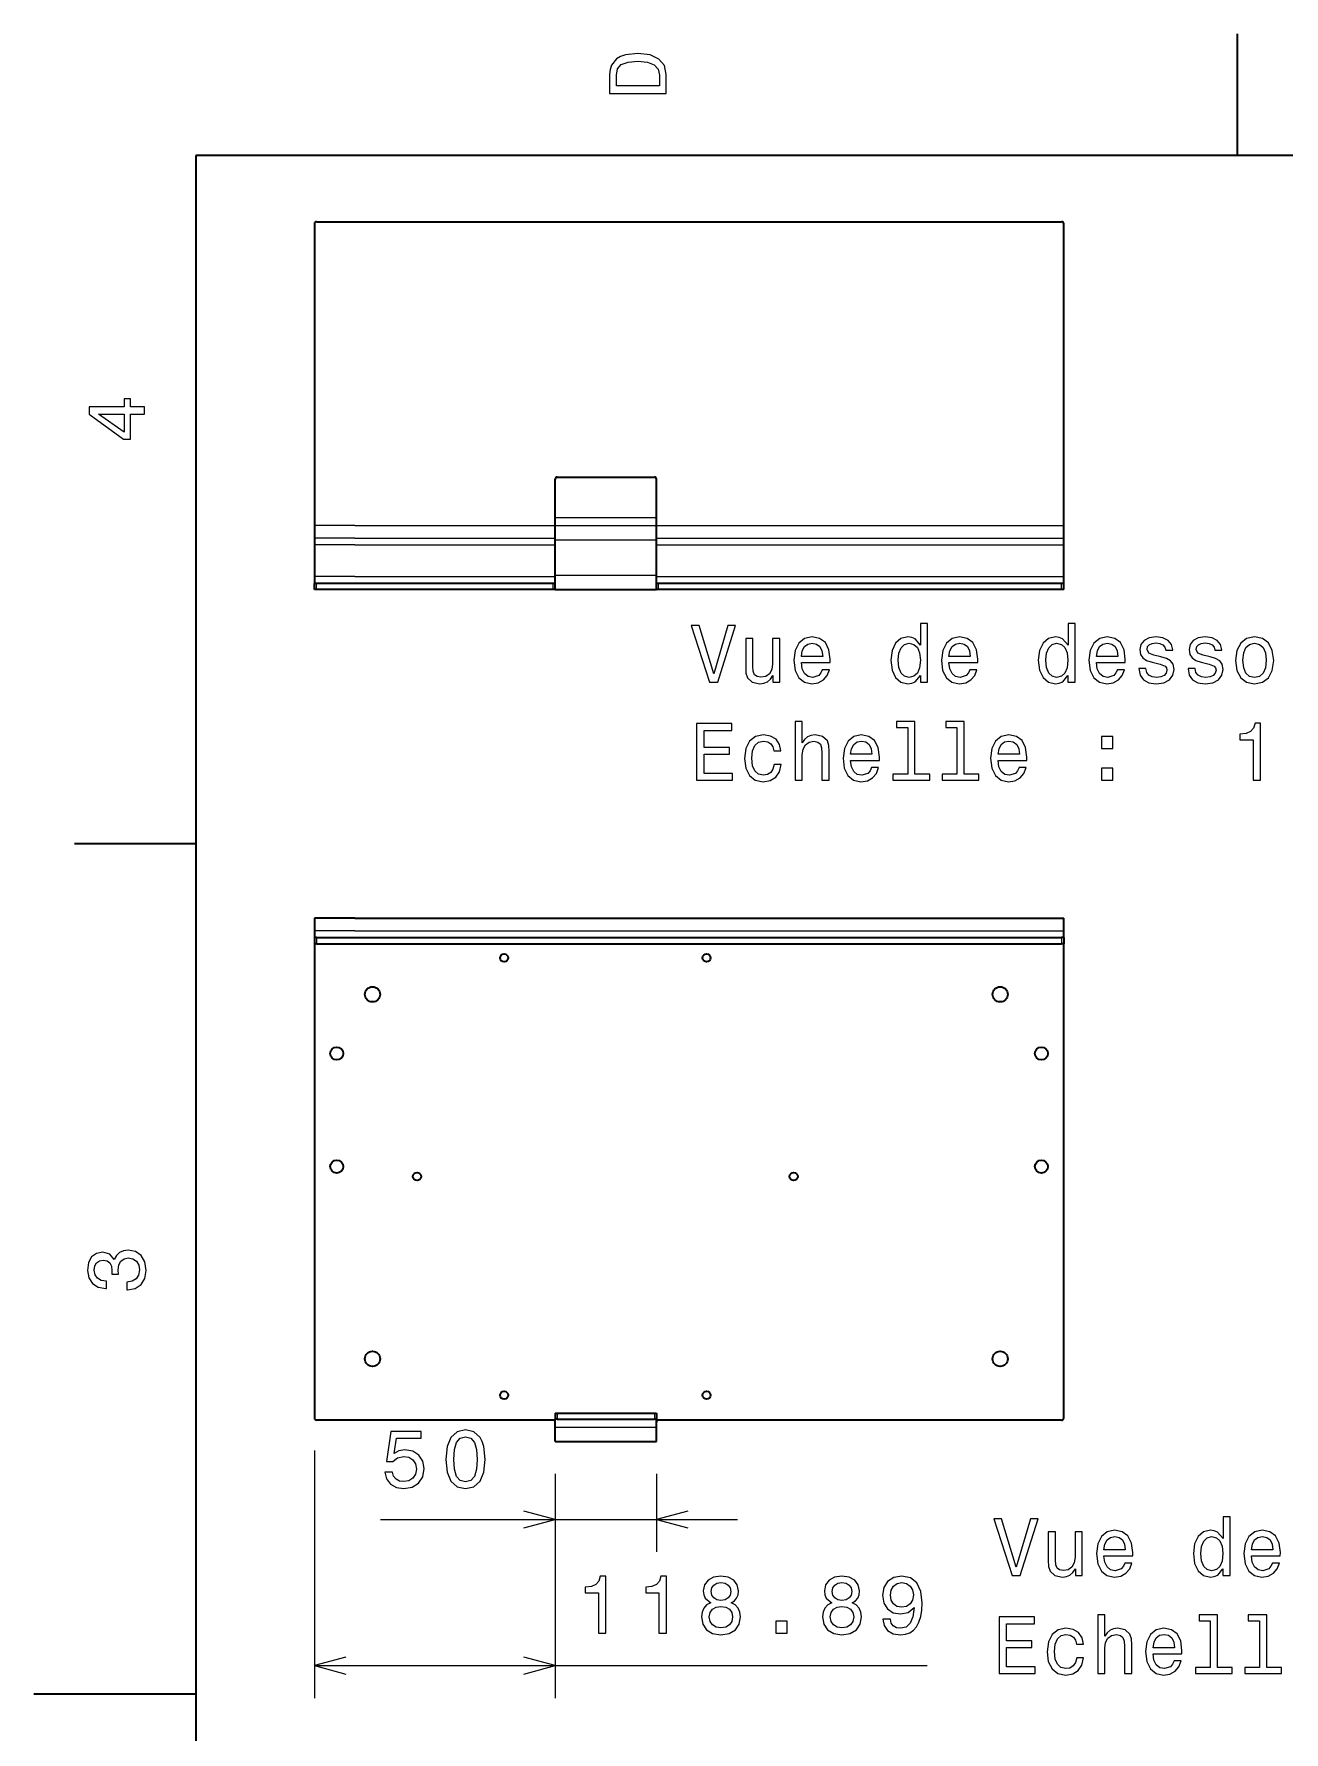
# Model space of a CAD drawing. Extents: x 0 to 297, y 0 to 210.
# Drawn here: x 0 to 77.2, y 102.7 to 207.5 of the extents above; entities that cross this region are included whole.
import ezdxf

# ---------------------------------------------------------------- set-up
doc = ezdxf.new("R2010")
doc.units = 0

msp = doc.modelspace()

# ---------------------------------------------------------------- linework, layer by layer
at = {"color": 7, "lineweight": 35, "ltscale": 0.1875}
for p, q in [((74.300003, 200), (74.300003, 207.5)), ((10, 157.5), (2.5, 157.5))]:
    msp.add_line(p, q, dxfattribs=at)
at = {"color": 7, "lineweight": 35}
for p, q in [((287, 200), (10, 200)), ((10, 200), (10, 10)), ((17.442295, 195.909088), (63.442295, 195.909088)), ((63.442295, 173.584091), (38.553917, 173.584091)), ((63.442295, 173.209091), (38.553917, 173.209091)), ((19.817295, 152.911636), (61.067295, 152.911636)), ((17.317295, 151.336639), (17.317295, 122.049133)), ((17.442295, 151.711624), (63.442295, 151.711624)), ((17.442295, 151.336624), (63.442295, 151.336624)), ((63.567295, 122.049133), (63.567295, 151.336639)), ((63.442295, 121.924133), (38.553917, 121.924133))]:
    msp.add_line(p, q, dxfattribs=at)
at = {"color": 7, "lineweight": 35, "ltscale": 0.465625}
for p, q in [((17.317295, 195.784088), (17.317295, 177.159088)), ((63.567295, 177.159088), (63.567295, 195.784088))]:
    msp.add_line(p, q, dxfattribs=at)
at = {"color": 7, "lineweight": 35, "ltscale": 0.059375}
for p, q in [((32.178921, 177.646591), (32.178921, 180.021591)), ((38.428917, 177.646591), (38.428917, 180.021591))]:
    msp.add_line(p, q, dxfattribs=at)
at = {"color": 7, "lineweight": 35, "ltscale": 0.15}
for p, q in [((32.303921, 180.146591), (38.303917, 180.146591)), ((32.303921, 122.361633), (38.303917, 122.361633)), ((32.303921, 121.986633), (38.303917, 121.986633))]:
    msp.add_line(p, q, dxfattribs=at)
at = {"color": 7, "lineweight": 13, "ltscale": 0.15625}
for p, q in [((32.178921, 177.646591), (38.428917, 177.646591)), ((32.178921, 177.146591), (38.428917, 177.146591)), ((32.178921, 176.271591), (38.428917, 176.271591)), ((32.178921, 174.084091), (38.428917, 174.084091)), ((32.178921, 121.486633), (38.428917, 121.486633))]:
    msp.add_line(p, q, dxfattribs=at)
at = {"color": 7, "lineweight": 35, "ltscale": 0.0125}
for p, q in [((32.178921, 177.146591), (32.178921, 177.646591)), ((38.428917, 177.146591), (38.428917, 177.646591)), ((32.178921, 121.486633), (32.178921, 121.986633)), ((38.428917, 121.486633), (38.428917, 121.986633))]:
    msp.add_line(p, q, dxfattribs=at)
at = {"color": 7, "lineweight": 13, "ltscale": 0.0625}
for p, q in [((19.817295, 177.159088), (17.317295, 177.159088)), ((19.817295, 176.371597), (17.317295, 176.371597)), ((61.067295, 177.159088), (63.567295, 177.159088)), ((61.067295, 176.371597), (63.567295, 176.371597)), ((19.817295, 175.959091), (17.317295, 175.959091)), ((61.067295, 175.959091), (63.567295, 175.959091)), ((19.817295, 173.996597), (17.317295, 173.996597)), ((61.067295, 173.996597), (63.567295, 173.996597)), ((19.817295, 152.12413), (17.317295, 152.12413)), ((61.067295, 152.12413), (63.567295, 152.12413))]:
    msp.add_line(p, q, dxfattribs=at)
at = {"color": 7, "lineweight": 35, "ltscale": 0.019687}
for p, q in [((17.317295, 177.159088), (17.317295, 176.371597)), ((63.567295, 176.371597), (63.567295, 177.159088))]:
    msp.add_line(p, q, dxfattribs=at)
at = {"color": 7, "lineweight": 35, "ltscale": 0.010313}
for p, q in [((17.317295, 176.371597), (17.317295, 175.959091)), ((63.567295, 175.959091), (63.567295, 176.371597)), ((17.317295, 173.996597), (17.317295, 173.584091)), ((63.567295, 173.584091), (63.567295, 173.996597)), ((17.317295, 152.12413), (17.317295, 151.711624)), ((63.567295, 151.711624), (63.567295, 152.12413))]:
    msp.add_line(p, q, dxfattribs=at)
at = {"color": 7, "lineweight": 13, "ltscale": 0.30904}
for p, q in [((19.817295, 177.159088), (32.178898, 177.159088)), ((19.817295, 176.371597), (32.178898, 176.371597)), ((19.817295, 175.959091), (32.178898, 175.959091)), ((19.817295, 173.996597), (32.178898, 173.996597))]:
    msp.add_line(p, q, dxfattribs=at)
at = {"color": 7, "lineweight": 35, "ltscale": 0.021875}
for p, q in [((32.178921, 176.271591), (32.178921, 177.146591)), ((38.428917, 176.271591), (38.428917, 177.146591)), ((32.178921, 173.209091), (32.178921, 174.084091)), ((38.428917, 173.209091), (38.428917, 174.084091)), ((32.178921, 120.611633), (32.178921, 121.486633)), ((38.428917, 120.611633), (38.428917, 121.486633))]:
    msp.add_line(p, q, dxfattribs=at)
at = {"color": 7, "lineweight": 35, "ltscale": 0.054688}
for p, q in [((32.178921, 174.084091), (32.178921, 176.271591)), ((38.428917, 174.084091), (38.428917, 176.271591))]:
    msp.add_line(p, q, dxfattribs=at)
at = {"color": 7, "lineweight": 13}
for p, q in [((38.428898, 176.371597), (61.067295, 176.371597)), ((38.428902, 177.159088), (61.067295, 177.159088)), ((38.428898, 175.959091), (61.067295, 175.959091)), ((38.428898, 173.996597), (61.067295, 173.996597)), ((19.817295, 152.12413), (61.067295, 152.12413)), ((21.387617, 115.795959), (43.428917, 115.795959)), ((17.317295, 106.770493), (55.136509, 106.770493))]:
    msp.add_line(p, q, dxfattribs=at)
at = {"color": 7, "lineweight": 35, "ltscale": 0.049062}
for p, q in [((17.317295, 175.959091), (17.317295, 173.996597)), ((63.567295, 173.996597), (63.567295, 175.959091))]:
    msp.add_line(p, q, dxfattribs=at)
at = {"color": 7, "lineweight": 35, "ltscale": 0.009375}
for p, q in [((17.317295, 173.209091), (17.317295, 173.584091)), ((63.567295, 173.209091), (63.567295, 173.584091)), ((17.317295, 151.711624), (17.317295, 151.336624)), ((63.567295, 151.711624), (63.567295, 151.336624)), ((32.178921, 122.361633), (32.178921, 121.986633)), ((38.428917, 122.361633), (38.428917, 121.986633))]:
    msp.add_line(p, q, dxfattribs=at)
at = {"color": 7, "lineweight": 35, "ltscale": 0.003125}
for p, q in [((17.442295, 173.584091), (17.317295, 173.584091)), ((17.442295, 173.209091), (17.317295, 173.209091)), ((32.178921, 173.584091), (32.053921, 173.584091)), ((32.178921, 173.209091), (32.053921, 173.209091)), ((38.553917, 173.584091), (38.428917, 173.584091)), ((38.553917, 173.209091), (38.428917, 173.209091)), ((63.567295, 173.584091), (63.442295, 173.584091)), ((63.567295, 173.209091), (63.442295, 173.209091)), ((17.442295, 151.711624), (17.317295, 151.711624)), ((17.442295, 151.336624), (17.317295, 151.336624)), ((63.567295, 151.711624), (63.442295, 151.711624)), ((63.567295, 151.336624), (63.442295, 151.336624)), ((32.178921, 122.361633), (32.303921, 122.361633)), ((32.303921, 121.986633), (32.178921, 121.986633)), ((38.303917, 122.361633), (38.428917, 122.361633)), ((38.428917, 121.986633), (38.303917, 121.986633))]:
    msp.add_line(p, q, dxfattribs=at)
at = {"color": 7, "lineweight": 13, "ltscale": 0.009375}
for p, q in [((17.442295, 173.209091), (17.442295, 173.584091)), ((32.053921, 173.209091), (32.053921, 173.584091)), ((38.553917, 173.209091), (38.553917, 173.584091)), ((63.442295, 173.209091), (63.442295, 173.584091)), ((17.442295, 151.711624), (17.442295, 151.336624)), ((63.442295, 151.711624), (63.442295, 151.336624)), ((32.303921, 122.361633), (32.303921, 121.986633)), ((38.303917, 122.361633), (38.303917, 121.986633))]:
    msp.add_line(p, q, dxfattribs=at)
at = {"color": 7, "lineweight": 35, "ltscale": 0.365291}
for p, q in [((32.053921, 173.584091), (17.442295, 173.584091)), ((32.053921, 173.209091), (17.442295, 173.209091)), ((32.053921, 121.924133), (17.442295, 121.924133))]:
    msp.add_line(p, q, dxfattribs=at)
at = {"color": 7, "lineweight": 35, "ltscale": 0.15625}
for p, q in [((32.178921, 173.209091), (38.428917, 173.209091)), ((32.178921, 120.611633), (38.428917, 120.611633))]:
    msp.add_line(p, q, dxfattribs=at)
at = {"color": 7, "lineweight": 35, "ltscale": 0.0625}
for p, q in [((19.817295, 152.911636), (17.317295, 152.911636)), ((61.067295, 152.911636), (63.567295, 152.911636))]:
    msp.add_line(p, q, dxfattribs=at)
at = {"color": 7, "lineweight": 35, "ltscale": 0.019688}
for p, q in [((17.317295, 152.911636), (17.317295, 152.12413)), ((63.567295, 152.12413), (63.567295, 152.911636))]:
    msp.add_line(p, q, dxfattribs=at)
at = {"color": 7, "lineweight": 13, "ltscale": 0.381966}
msp.add_line((17.317295, 120.049133), (17.317295, 104.770493), dxfattribs=at)
at = {"color": 7, "lineweight": 13, "ltscale": 0.120392}
for p, q in [((32.178921, 118.611633), (32.178921, 113.795959)), ((38.428917, 118.611633), (38.428917, 113.795959))]:
    msp.add_line(p, q, dxfattribs=at)
at = {"color": 7, "lineweight": 13, "ltscale": 0.346029}
msp.add_line((32.178921, 118.611633), (32.178921, 104.770493), dxfattribs=at)
at = {"color": 7, "lineweight": 35, "ltscale": 0.25}
msp.add_line((10, 105), (0, 105), dxfattribs=at)
at = {"color": 7, "lineweight": 13}
for points in [[(35.533215, 204.994965), (35.533215, 203.829971), (39.033215, 203.829971), (39.033215, 204.994965), (38.922264, 205.544678), (38.584366, 205.953171), (38.034657, 206.205338), (37.283215, 206.296112), (36.516644, 206.215424), (36.21405, 206.114563), (35.971977, 205.973343), (35.644165, 205.56485), (35.563473, 205.297562)], [(35.951801, 204.959656), (36.027451, 205.342941), (36.259438, 205.605194), (36.672985, 205.761536), (37.283215, 205.811966), (37.873272, 205.756485), (38.286816, 205.600143), (38.533936, 205.332855), (38.614628, 204.959656), (38.614628, 204.298996), (35.951801, 204.298996)], [(6.833213, 184.02739), (6.833213, 184.481277), (5.965778, 184.481277), (5.965778, 184.98056), (5.56232, 184.98056), (5.56232, 184.481277), (3.408862, 184.481277), (3.408862, 184.022339), (5.521974, 182.489197), (5.965778, 182.489197), (5.965778, 184.02739)], [(5.56232, 182.912827), (3.993876, 184.02739), (5.56232, 184.02739)], [(42.83783, 170.982513), (41.960308, 168.001953), (41.057568, 170.982513), (40.578461, 170.982513), (41.708145, 167.477463), (42.212467, 167.477463), (43.316936, 170.982513)], [(54.724716, 167.896057), (54.724716, 167.477463), (55.168518, 167.477463), (55.168518, 171.098495), (54.729759, 171.098495), (54.729759, 169.772125), (54.391861, 170.155411), (54.185089, 170.246201), (53.948059, 170.281494), (53.519386, 170.180634), (53.186531, 169.898209), (52.969673, 169.444321), (52.894024, 168.834091), (52.969673, 168.223862), (53.186531, 167.764923), (53.519386, 167.477463), (53.948059, 167.381638), (54.185089, 167.416946), (54.396904, 167.507721)], [(63.832787, 167.896057), (63.832787, 167.477463), (64.276588, 167.477463), (64.276588, 171.098495), (63.83783, 171.098495), (63.83783, 169.772125), (63.499931, 170.155411), (63.293159, 170.246201), (63.056129, 170.281494), (62.627457, 170.180634), (62.294601, 169.898209), (62.077744, 169.444321), (62.002094, 168.834091), (62.077744, 168.223862), (62.294601, 167.764923), (62.627457, 167.477463), (63.056129, 167.381638), (63.293159, 167.416946), (63.504974, 167.507721)], [(46.040279, 170.185669), (45.596474, 170.185669), (45.596474, 168.622269), (45.546043, 168.259171), (45.399788, 167.996918), (45.172844, 167.835526), (44.875294, 167.785095), (44.63826, 167.825439), (44.486965, 167.946487), (44.40123, 168.153259), (44.381058, 168.445755), (44.381058, 170.185669), (43.937252, 170.185669), (43.937252, 168.405411), (43.952381, 168.047348), (44.048203, 167.749802), (44.34071, 167.477463), (44.809731, 167.381638), (45.06189, 167.416946), (45.278751, 167.507721), (45.465351, 167.664063), (45.616646, 167.891006), (45.616646, 167.477463), (46.040279, 167.477463)], [(47.376732, 168.702972), (49.151951, 168.702972), (49.156994, 168.909744), (49.076302, 169.489716), (48.854401, 169.923431), (48.501373, 170.185669), (48.032352, 170.281494), (47.573418, 170.180634), (47.220394, 169.898209), (46.993446, 169.439285), (46.912758, 168.834091), (46.988403, 168.213776), (47.215351, 167.759888), (47.563332, 167.477463), (48.017223, 167.381638), (48.410595, 167.447205), (48.73336, 167.618668), (48.970394, 167.891006), (49.10656, 168.25412), (48.667801, 168.25412), (48.577023, 168.052383), (48.445896, 167.901093), (48.072701, 167.78006), (47.785236, 167.835526), (47.568375, 168.012039), (47.427166, 168.299515), (47.376732, 168.687836)], [(47.376732, 169.076172), (47.432209, 169.424149), (47.568375, 169.681351), (47.775146, 169.837692), (48.047482, 169.893173), (48.314774, 169.837692), (48.521545, 169.681351), (48.647629, 169.424149), (48.693016, 169.076172)], [(54.023708, 169.883087), (54.316216, 169.812469), (54.538116, 169.615784), (54.669243, 169.287979), (54.719673, 168.834091), (54.669243, 168.375153), (54.538116, 168.047348), (54.316216, 167.845612), (54.023708, 167.78006), (53.74633, 167.845612), (53.534515, 168.047348), (53.393303, 168.380203), (53.347916, 168.834091), (53.393303, 169.282944), (53.534515, 169.610748), (53.74633, 169.812469)], [(56.484802, 168.702972), (58.260017, 168.702972), (58.26506, 168.909744), (58.184372, 169.489716), (57.962471, 169.923431), (57.609444, 170.185669), (57.140423, 170.281494), (56.681488, 170.180634), (56.328461, 169.898209), (56.101517, 169.439285), (56.020824, 168.834091), (56.096474, 168.213776), (56.323418, 167.759888), (56.671402, 167.477463), (57.12529, 167.381638), (57.518665, 167.447205), (57.841431, 167.618668), (58.078461, 167.891006), (58.21463, 168.25412), (57.775871, 168.25412), (57.685089, 168.052383), (57.553967, 167.901093), (57.180771, 167.78006), (56.893303, 167.835526), (56.676445, 168.012039), (56.535233, 168.299515), (56.484802, 168.687836)], [(56.484802, 169.076172), (56.540276, 169.424149), (56.676445, 169.681351), (56.883217, 169.837692), (57.155552, 169.893173), (57.422844, 169.837692), (57.629616, 169.681351), (57.755695, 169.424149), (57.801086, 169.076172)], [(63.131779, 169.883087), (63.424286, 169.812469), (63.646187, 169.615784), (63.777313, 169.287979), (63.827744, 168.834091), (63.777313, 168.375153), (63.646187, 168.047348), (63.424286, 167.845612), (63.131779, 167.78006), (62.854401, 167.845612), (62.642586, 168.047348), (62.501373, 168.380203), (62.455986, 168.834091), (62.501373, 169.282944), (62.642586, 169.610748), (62.854401, 169.812469)], [(65.592873, 168.702972), (67.368088, 168.702972), (67.373131, 168.909744), (67.292442, 169.489716), (67.070541, 169.923431), (66.717514, 170.185669), (66.248489, 170.281494), (65.789558, 170.180634), (65.436531, 169.898209), (65.209587, 169.439285), (65.128891, 168.834091), (65.204544, 168.213776), (65.431488, 167.759888), (65.779472, 167.477463), (66.23336, 167.381638), (66.626732, 167.447205), (66.949501, 167.618668), (67.186531, 167.891006), (67.322701, 168.25412), (66.883942, 168.25412), (66.793159, 168.052383), (66.662033, 167.901093), (66.288834, 167.78006), (66.001373, 167.835526), (65.784515, 168.012039), (65.643303, 168.299515), (65.592873, 168.687836)], [(65.592873, 169.076172), (65.648346, 169.424149), (65.784515, 169.681351), (65.991287, 169.837692), (66.263626, 169.893173), (66.530914, 169.837692), (66.737686, 169.681351), (66.86377, 169.424149), (66.909157, 169.076172)], [(69.566933, 169.056), (69.13826, 169.15686), (68.820541, 169.272858), (68.71463, 169.509888), (68.744888, 169.676315), (68.8508, 169.797348), (69.022263, 169.873001), (69.269386, 169.903259), (69.506416, 169.873001), (69.693016, 169.782211), (69.814056, 169.646057), (69.864487, 169.464493), (70.298203, 169.464493), (70.298203, 169.474579), (70.222557, 169.802383), (70.015778, 170.059601), (69.693016, 170.220978), (69.269386, 170.281494), (68.840714, 170.220978), (68.52803, 170.05455), (68.331345, 169.807434), (68.270828, 169.494751), (68.316216, 169.192154), (68.457428, 168.980347), (68.689415, 168.829041), (69.027313, 168.723145), (69.521545, 168.602097), (69.824142, 168.476028), (69.904831, 168.375153), (69.935089, 168.223862), (69.889702, 168.037262), (69.768661, 167.896057), (69.571976, 167.805267), (69.309731, 167.775009), (69.032349, 167.805267), (68.830627, 167.911179), (68.694458, 168.082657), (68.638977, 168.319687), (68.210304, 168.319687), (68.280914, 167.916229), (68.487686, 167.623718), (68.815491, 167.447205), (69.269386, 167.381638), (69.743446, 167.447205), (70.091431, 167.623718), (70.303246, 167.906143), (70.378891, 168.274292), (70.323418, 168.59201), (70.167076, 168.808868), (69.909874, 168.950089)], [(72.602959, 169.056), (72.174286, 169.15686), (71.85656, 169.272858), (71.750656, 169.509888), (71.780914, 169.676315), (71.886818, 169.797348), (72.058289, 169.873001), (72.305405, 169.903259), (72.542435, 169.873001), (72.729034, 169.782211), (72.850075, 169.646057), (72.900513, 169.464493), (73.334229, 169.464493), (73.334229, 169.474579), (73.258575, 169.802383), (73.051804, 170.059601), (72.729034, 170.220978), (72.305405, 170.281494), (71.876732, 170.220978), (71.564056, 170.05455), (71.367371, 169.807434), (71.306847, 169.494751), (71.352234, 169.192154), (71.493446, 168.980347), (71.725433, 168.829041), (72.063332, 168.723145), (72.557571, 168.602097), (72.860161, 168.476028), (72.940857, 168.375153), (72.971115, 168.223862), (72.92572, 168.037262), (72.804688, 167.896057), (72.608002, 167.805267), (72.345749, 167.775009), (72.068375, 167.805267), (71.866646, 167.911179), (71.730476, 168.082657), (71.675003, 168.319687), (71.24633, 168.319687), (71.316933, 167.916229), (71.523705, 167.623718), (71.851517, 167.447205), (72.305405, 167.381638), (72.779465, 167.447205), (73.127457, 167.623718), (73.339264, 167.906143), (73.414917, 168.274292), (73.359436, 168.59201), (73.203102, 168.808868), (72.945892, 168.950089)], [(74.181488, 168.829041), (74.262177, 168.213776), (74.494171, 167.759888), (74.86232, 167.477463), (75.35656, 167.381638), (75.845749, 167.477463), (76.213905, 167.754837), (76.445892, 168.208725), (76.531631, 168.829041), (76.445892, 169.444321), (76.213905, 169.903259), (75.845749, 170.180634), (75.35656, 170.281494), (74.86232, 170.180634), (74.494171, 169.898209), (74.262177, 169.444321)], [(74.635376, 168.834091), (74.680771, 169.287979), (74.821976, 169.615784), (75.04892, 169.81752), (75.35656, 169.888123), (75.659149, 169.81752), (75.886093, 169.620834), (76.027313, 169.287979), (76.077744, 168.834091), (76.027313, 168.375153), (75.886093, 168.042297), (75.659149, 167.840576), (75.35656, 167.775009), (75.04892, 167.840576), (74.821976, 168.042297), (74.680771, 168.375153)], [(40.90123, 161.430634), (43.120251, 161.430634), (43.120251, 161.854263), (41.365204, 161.854263), (41.365204, 163.039429), (42.928608, 163.039429), (42.928608, 163.458008), (41.365204, 163.458008), (41.365204, 164.507004), (43.079903, 164.507004), (43.079903, 164.930634), (40.90123, 164.930634)], [(46.988403, 161.430634), (47.432209, 161.430634), (47.432209, 162.994034), (47.477596, 163.352097), (47.623852, 163.614349), (47.850796, 163.775742), (48.153389, 163.836258), (48.395466, 163.785828), (48.546761, 163.649658), (48.62241, 163.422714), (48.647629, 163.120117), (48.647629, 161.430634), (49.091431, 161.430634), (49.091431, 163.210892), (49.071259, 163.56897), (48.98048, 163.866516), (48.68293, 164.13884), (48.218952, 164.234665), (47.966789, 164.199371), (47.749931, 164.103546), (47.568375, 163.95224), (47.432209, 163.745468), (47.432209, 165.051666), (46.988403, 165.051666)], [(53.943016, 164.678467), (53.943016, 161.803833), (53.03019, 161.803833), (53.03019, 161.430634), (55.294601, 161.430634), (55.294601, 161.803833), (54.386818, 161.803833), (54.386818, 165.051666), (53.247051, 165.051666), (53.247051, 164.678467)], [(56.979038, 164.678467), (56.979038, 161.803833), (56.066216, 161.803833), (56.066216, 161.430634), (58.330624, 161.430634), (58.330624, 161.803833), (57.422844, 161.803833), (57.422844, 165.051666), (56.283073, 165.051666), (56.283073, 164.678467)], [(75.265778, 161.430634), (75.724716, 161.430634), (75.724716, 164.955856), (75.381775, 164.955856), (75.291, 164.648209), (75.109436, 164.441437), (74.832062, 164.320404), (74.448776, 164.28006), (74.448776, 163.921982), (75.265778, 163.921982)], [(45.677166, 163.24115), (46.115925, 163.24115), (46.025146, 163.644608), (45.808289, 163.962341), (45.470394, 164.159027), (45.031631, 164.234665), (44.547482, 164.133804), (44.179325, 163.851379), (43.947338, 163.392456), (43.866646, 162.777176), (43.942295, 162.166946), (44.169239, 161.713058), (44.527309, 161.430634), (45.016502, 161.334808), (45.450218, 161.410461), (45.788116, 161.622269), (46.020103, 161.955124), (46.120968, 162.398926), (45.697338, 162.398926), (45.621689, 162.116516), (45.48048, 161.904694), (45.278751, 161.773575), (45.031631, 161.733231), (44.723995, 161.798782), (44.502094, 162.000519), (44.365925, 162.328323), (44.320538, 162.792297), (44.365925, 163.246201), (44.507137, 163.574005), (44.734081, 163.775742), (45.031631, 163.846344), (45.29388, 163.800949), (45.490566, 163.684952), (45.621689, 163.493317)], [(50.412758, 162.656143), (52.187973, 162.656143), (52.193016, 162.862915), (52.112324, 163.442886), (51.890423, 163.876602), (51.537395, 164.13884), (51.068375, 164.234665), (50.609444, 164.133804), (50.256416, 163.851379), (50.029472, 163.392456), (49.94878, 162.787262), (50.024429, 162.166946), (50.251373, 161.713058), (50.599358, 161.430634), (51.053246, 161.334808), (51.446617, 161.400375), (51.769386, 161.571838), (52.006416, 161.844177), (52.142586, 162.207291), (51.703823, 162.207291), (51.613045, 162.005554), (51.481918, 161.854263), (51.108723, 161.733231), (50.821259, 161.788696), (50.604401, 161.96521), (50.463188, 162.252686), (50.412758, 162.641006)], [(50.412758, 163.029343), (50.468231, 163.377319), (50.604401, 163.634521), (50.811172, 163.790863), (51.083504, 163.846344), (51.350796, 163.790863), (51.557571, 163.634521), (51.683651, 163.377319), (51.729038, 163.029343)], [(59.520828, 162.656143), (61.296043, 162.656143), (61.301086, 162.862915), (61.220394, 163.442886), (60.998489, 163.876602), (60.645466, 164.13884), (60.176445, 164.234665), (59.717514, 164.133804), (59.364487, 163.851379), (59.137543, 163.392456), (59.056847, 162.787262), (59.1325, 162.166946), (59.359444, 161.713058), (59.707428, 161.430634), (60.161316, 161.334808), (60.554688, 161.400375), (60.877457, 161.571838), (61.114487, 161.844177), (61.250652, 162.207291), (60.81189, 162.207291), (60.721115, 162.005554), (60.589989, 161.854263), (60.216789, 161.733231), (59.929329, 161.788696), (59.712471, 161.96521), (59.571259, 162.252686), (59.520828, 162.641006)], [(59.520828, 163.029343), (59.576302, 163.377319), (59.712471, 163.634521), (59.919243, 163.790863), (60.191574, 163.846344), (60.458866, 163.790863), (60.665638, 163.634521), (60.791718, 163.377319), (60.837109, 163.029343)], [(65.900513, 163.387405), (66.596474, 163.387405), (66.596474, 164.13884), (65.900513, 164.13884)], [(65.900513, 161.430634), (66.596474, 161.430634), (66.596474, 162.182068), (65.900513, 162.182068)], [(5.73379, 129.979111), (5.769093, 129.979111), (6.253242, 130.059799), (6.616354, 130.296829), (6.848343, 130.670029), (6.934078, 131.164276), (6.848343, 131.688766), (6.626441, 132.082138), (6.273415, 132.334305), (5.819525, 132.425079), (5.521974, 132.384735), (5.279899, 132.273788), (5.0933, 132.092224), (4.957133, 131.850143), (4.684798, 132.177963), (4.251081, 132.293961), (3.857709, 132.218307), (3.560158, 132.00145), (3.373559, 131.648422), (3.307997, 131.164276), (3.388689, 130.710388), (3.610591, 130.362396), (3.963617, 130.135452), (4.432637, 130.059799), (4.46794, 130.059799), (4.46794, 130.508652), (4.145173, 130.548996), (3.913184, 130.680115), (3.771974, 130.891937), (3.721542, 131.189484), (3.761888, 131.451736), (3.867795, 131.643372), (4.039265, 131.759369), (4.271254, 131.804764), (4.518372, 131.759369), (4.684798, 131.638336), (4.785663, 131.426514), (4.815922, 131.139053), (4.810879, 130.942368), (5.209294, 130.942368), (5.199208, 131.189484), (5.244596, 131.507217), (5.365634, 131.744247), (5.56232, 131.885452), (5.819525, 131.935883), (6.112032, 131.880417), (6.328891, 131.734161), (6.465058, 131.502167), (6.510447, 131.194534), (6.460014, 130.876801), (6.308718, 130.644821), (6.066643, 130.498566), (5.73379, 130.443085)], [(21.654907, 118.708786), (21.76586, 118.295242), (22.012978, 117.972481), (22.376089, 117.770752), (22.840067, 117.695099), (23.349432, 117.785881), (23.747849, 118.032997), (24.00001, 118.426369), (24.095831, 118.930695), (24.010096, 119.399712), (23.768021, 119.767868), (23.389778, 120.004898), (22.900585, 120.090637), (22.522343, 120.030121), (22.229836, 119.863693), (22.371046, 120.806778), (23.904188, 120.806778), (23.904188, 121.220322), (22.03315, 121.220322), (21.755774, 119.36441), (22.159231, 119.36441), (22.451738, 119.60144), (22.824938, 119.68718), (23.147703, 119.631699), (23.394821, 119.470322), (23.551163, 119.223198), (23.606638, 118.905472), (23.551163, 118.587753), (23.389778, 118.340637), (23.14266, 118.184296), (22.824938, 118.128815), (22.557646, 118.164124), (22.350874, 118.280121), (22.199577, 118.46167), (22.123928, 118.708786)], [(25.426233, 119.505623), (25.501883, 118.713837), (25.738914, 118.148994), (26.117157, 117.806053), (26.641651, 117.695099), (27.161104, 117.806053), (27.539347, 118.148994), (27.771336, 118.713837), (27.852026, 119.505623), (27.771336, 120.292366), (27.675514, 120.605042), (27.539347, 120.862251), (27.161104, 121.205185), (26.641651, 121.321182), (26.117157, 121.205185), (25.738914, 120.857208), (25.501883, 120.292366)], [(25.910383, 119.505623), (25.950729, 120.115852), (26.076809, 120.554611), (26.303755, 120.811813), (26.641651, 120.902596), (26.974504, 120.811813), (27.20145, 120.554611), (27.32753, 120.115852), (27.367876, 119.505623), (27.32753, 118.89035), (27.20145, 118.451584), (26.974504, 118.194382), (26.641651, 118.108643), (26.303755, 118.194382), (26.076809, 118.451584), (25.950729, 118.89035)], [(61.515236, 115.832222), (60.637714, 112.851677), (59.734974, 115.832222), (59.255867, 115.832222), (60.385551, 112.327179), (60.889874, 112.327179), (61.994343, 115.832222)], [(73.402122, 112.745766), (73.402122, 112.327179), (73.845924, 112.327179), (73.845924, 115.948219), (73.407166, 115.948219), (73.407166, 114.621849), (73.069267, 115.005135), (72.862495, 115.095909), (72.625465, 115.13121), (72.196793, 115.03035), (71.863937, 114.747925), (71.647079, 114.294037), (71.571434, 113.683807), (71.647079, 113.073578), (71.863937, 112.614639), (72.196793, 112.327179), (72.625465, 112.231361), (72.862495, 112.266663), (73.07431, 112.357437)], [(64.717682, 115.035393), (64.27388, 115.035393), (64.27388, 113.471992), (64.22345, 113.108879), (64.077194, 112.846634), (63.85025, 112.685249), (63.5527, 112.634819), (63.315666, 112.675163), (63.164371, 112.796196), (63.078636, 113.002968), (63.058464, 113.295479), (63.058464, 115.035393), (62.614658, 115.035393), (62.614658, 113.255135), (62.629787, 112.897064), (62.725609, 112.59951), (63.018116, 112.327179), (63.487137, 112.231361), (63.739296, 112.266663), (63.956158, 112.357437), (64.142754, 112.513779), (64.294052, 112.740723), (64.294052, 112.327179), (64.717682, 112.327179)], [(66.054138, 113.552681), (67.829353, 113.552681), (67.834396, 113.759453), (67.753708, 114.339424), (67.531807, 114.773148), (67.17878, 115.035393), (66.709763, 115.13121), (66.250824, 115.03035), (65.897797, 114.747925), (65.670853, 114.288994), (65.590164, 113.683807), (65.66581, 113.063492), (65.892754, 112.609596), (66.240738, 112.327179), (66.694626, 112.231361), (67.087997, 112.296921), (67.410767, 112.468391), (67.647797, 112.740723), (67.783966, 113.103836), (67.345207, 113.103836), (67.254425, 112.902107), (67.123306, 112.750809), (66.750107, 112.629776), (66.462639, 112.685249), (66.245781, 112.861763), (66.104568, 113.149223), (66.054138, 113.537552)], [(66.054138, 113.92588), (66.109619, 114.273865), (66.245781, 114.531067), (66.452553, 114.687408), (66.724892, 114.742882), (66.99218, 114.687408), (67.198952, 114.531067), (67.325035, 114.273865), (67.370422, 113.92588)], [(72.701111, 114.732796), (72.993622, 114.662193), (73.215523, 114.465508), (73.346649, 114.137695), (73.397079, 113.683807), (73.346649, 113.224876), (73.215523, 112.897064), (72.993622, 112.695335), (72.701111, 112.629776), (72.423737, 112.695335), (72.211922, 112.897064), (72.070709, 113.229919), (72.025322, 113.683807), (72.070709, 114.132652), (72.211922, 114.460464), (72.423737, 114.662193)], [(75.162209, 113.552681), (76.937424, 113.552681), (76.942467, 113.759453), (76.861778, 114.339424), (76.639877, 114.773148), (76.28685, 115.035393), (75.817825, 115.13121), (75.358894, 115.03035), (75.005867, 114.747925), (74.778923, 114.288994), (74.698235, 113.683807), (74.77388, 113.063492), (75.000824, 112.609596), (75.348808, 112.327179), (75.802696, 112.231361), (76.196075, 112.296921), (76.518837, 112.468391), (76.755867, 112.740723), (76.892036, 113.103836), (76.453278, 113.103836), (76.362495, 112.902107), (76.231369, 112.750809), (75.858177, 112.629776), (75.570709, 112.685249), (75.353851, 112.861763), (75.212639, 113.149223), (75.162209, 113.537552)], [(75.162209, 113.92588), (75.217682, 114.273865), (75.353851, 114.531067), (75.560623, 114.687408), (75.832962, 114.742882), (76.10025, 114.687408), (76.307022, 114.531067), (76.433105, 114.273865), (76.478493, 113.92588)], [(34.847603, 108.770493), (35.306538, 108.770493), (35.306538, 112.2957), (34.963596, 112.2957), (34.872818, 111.988068), (34.691261, 111.781296), (34.413887, 111.660263), (34.030602, 111.619911), (34.030602, 111.261841), (34.847603, 111.261841)], [(38.583626, 108.770493), (39.042561, 108.770493), (39.042561, 112.2957), (38.699623, 112.2957), (38.608841, 111.988068), (38.427284, 111.781296), (38.14991, 111.660263), (37.766624, 111.619911), (37.766624, 111.261841), (38.583626, 111.261841)], [(41.785065, 110.656654), (41.527863, 110.515442), (41.351349, 110.318756), (41.240398, 110.07164), (41.205093, 109.774094), (41.285789, 109.325241), (41.517776, 108.977264), (41.896019, 108.755356), (42.410427, 108.669624), (42.919792, 108.755356), (43.298035, 108.977264), (43.530022, 109.325241), (43.615761, 109.774094), (43.575413, 110.07164), (43.469505, 110.318756), (43.287949, 110.515442), (43.035789, 110.656654), (43.237518, 110.777695), (43.378727, 110.944122), (43.464462, 111.145844), (43.49472, 111.392967), (43.414032, 111.751038), (43.202217, 112.038498), (42.859276, 112.225098), (42.410427, 112.2957), (41.956535, 112.225098), (41.613598, 112.038498), (41.396736, 111.751038), (41.321091, 111.392967), (41.346306, 111.145844), (41.432041, 110.944122)], [(49.257111, 110.656654), (48.999908, 110.515442), (48.823395, 110.318756), (48.712444, 110.07164), (48.677139, 109.774094), (48.757835, 109.325241), (48.989822, 108.977264), (49.368065, 108.755356), (49.882473, 108.669624), (50.391838, 108.755356), (50.770081, 108.977264), (51.002068, 109.325241), (51.087807, 109.774094), (51.047459, 110.07164), (50.941551, 110.318756), (50.759995, 110.515442), (50.507835, 110.656654), (50.709564, 110.777695), (50.850773, 110.944122), (50.936508, 111.145844), (50.966766, 111.392967), (50.886078, 111.751038), (50.674263, 112.038498), (50.331322, 112.225098), (49.882473, 112.2957), (49.428581, 112.225098), (49.085644, 112.038498), (48.868782, 111.751038), (48.793137, 111.392967), (48.818352, 111.145844), (48.904087, 110.944122)], [(52.408123, 109.637924), (52.483768, 109.23951), (52.70063, 108.93187), (53.043568, 108.740234), (53.497459, 108.669624), (53.79501, 108.704926), (54.062302, 108.7957), (54.289246, 108.952042), (54.480888, 109.17395), (54.632187, 109.451324), (54.743137, 109.794266), (54.808697, 110.187637), (54.833916, 110.641525), (54.74818, 111.352623), (54.50106, 111.87207), (54.107689, 112.184753), (53.568066, 112.2957), (53.07383, 112.204926), (52.70063, 111.962852), (52.458553, 111.589653), (52.377861, 111.120636), (52.458553, 110.636482), (52.695587, 110.268326), (53.048611, 110.036339), (53.497459, 109.960693), (53.971523, 110.056511), (54.32959, 110.349014), (54.248901, 109.789215), (54.087517, 109.390808), (53.840397, 109.153778), (53.502502, 109.078125), (53.240253, 109.113434), (53.048611, 109.22438), (52.922531, 109.400894), (52.872097, 109.637924)], [(41.800198, 111.352623), (41.840546, 111.574524), (41.961578, 111.745995), (42.153221, 111.851898), (42.410427, 111.892242), (42.66259, 111.851898), (42.854233, 111.745995), (42.975269, 111.574524), (43.02066, 111.352623), (42.975269, 111.125671), (42.854233, 110.949158), (42.66259, 110.833168), (42.410427, 110.797867), (42.153221, 110.838211), (41.961578, 110.949158), (41.840546, 111.125671)], [(49.272243, 111.352623), (49.312592, 111.574524), (49.433624, 111.745995), (49.625267, 111.851898), (49.882473, 111.892242), (50.134636, 111.851898), (50.326279, 111.745995), (50.447315, 111.574524), (50.492706, 111.352623), (50.447315, 111.125671), (50.326279, 110.949158), (50.134636, 110.833168), (49.882473, 110.797867), (49.625267, 110.838211), (49.433624, 110.949158), (49.312592, 111.125671)], [(52.867054, 111.125671), (52.917488, 111.438354), (53.058697, 111.685471), (53.280602, 111.841812), (53.568066, 111.897293), (53.865616, 111.841812), (54.09256, 111.685471), (54.233768, 111.443398), (54.289246, 111.130722), (54.233768, 110.812996), (54.09256, 110.575966), (53.860573, 110.42971), (53.552933, 110.37928), (53.275558, 110.42971), (53.058697, 110.575966), (52.917488, 110.807953)], [(41.689247, 109.78418), (41.734634, 110.051468), (41.88089, 110.253197), (42.107834, 110.384323), (42.410427, 110.42971), (42.707977, 110.384323), (42.934921, 110.253197), (43.081177, 110.051468), (43.131607, 109.78418), (43.081177, 109.496712), (42.934921, 109.279854), (42.707977, 109.138641), (42.410427, 109.093254), (42.107834, 109.138641), (41.88089, 109.279854), (41.734634, 109.496712)], [(49.161293, 109.78418), (49.20668, 110.051468), (49.352936, 110.253197), (49.57988, 110.384323), (49.882473, 110.42971), (50.180023, 110.384323), (50.406967, 110.253197), (50.553223, 110.051468), (50.603653, 109.78418), (50.553223, 109.496712), (50.406967, 109.279854), (50.180023, 109.138641), (49.882473, 109.093254), (49.57988, 109.138641), (49.352936, 109.279854), (49.20668, 109.496712)], [(45.79847, 108.770493), (46.494431, 108.770493), (46.494431, 109.521927), (45.79847, 109.521927)], [(59.578636, 106.28035), (61.797657, 106.28035), (61.797657, 106.703979), (60.04261, 106.703979), (60.04261, 107.889137), (61.606014, 107.889137), (61.606014, 108.307724), (60.04261, 108.307724), (60.04261, 109.35672), (61.757309, 109.35672), (61.757309, 109.78035), (59.578636, 109.78035)], [(64.354568, 108.090866), (64.793335, 108.090866), (64.702553, 108.494324), (64.485695, 108.81205), (64.147797, 109.008736), (63.709038, 109.084381), (63.224888, 108.983521), (62.856731, 108.701096), (62.624744, 108.242165), (62.544052, 107.626892), (62.619701, 107.016663), (62.846645, 106.562767), (63.204716, 106.28035), (63.693909, 106.184532), (64.127625, 106.260178), (64.465523, 106.471992), (64.69751, 106.804848), (64.798378, 107.24865), (64.374748, 107.24865), (64.299095, 106.966232), (64.157883, 106.75441), (63.956158, 106.623291), (63.709038, 106.582947), (63.401402, 106.648506), (63.179501, 106.850235), (63.043331, 107.178047), (62.997944, 107.642021), (63.043331, 108.095909), (63.184544, 108.423721), (63.411488, 108.62545), (63.709038, 108.696053), (63.971287, 108.650665), (64.167969, 108.534676), (64.299095, 108.343033)], [(65.66581, 106.28035), (66.109619, 106.28035), (66.109619, 107.84375), (66.155006, 108.20182), (66.301254, 108.464066), (66.528206, 108.62545), (66.830795, 108.685966), (67.072868, 108.635536), (67.224167, 108.499367), (67.29982, 108.272423), (67.325035, 107.969833), (67.325035, 106.28035), (67.768837, 106.28035), (67.768837, 108.060608), (67.748665, 108.418678), (67.657883, 108.716232), (67.360336, 108.988564), (66.896362, 109.084381), (66.644196, 109.04908), (66.427338, 108.953262), (66.245781, 108.801964), (66.109619, 108.595192), (66.109619, 109.90139), (65.66581, 109.90139)], [(69.090164, 107.505852), (70.865379, 107.505852), (70.870422, 107.712624), (70.789734, 108.292595), (70.567825, 108.726318), (70.214806, 108.988564), (69.745781, 109.084381), (69.28685, 108.983521), (68.933823, 108.701096), (68.706879, 108.242165), (68.626183, 107.636978), (68.701836, 107.016663), (68.92878, 106.562767), (69.276764, 106.28035), (69.730652, 106.184532), (70.124023, 106.250092), (70.446793, 106.421562), (70.683823, 106.693893), (70.819992, 107.057007), (70.381226, 107.057007), (70.290451, 106.855278), (70.159325, 106.703979), (69.786125, 106.582947), (69.498665, 106.63842), (69.281807, 106.814934), (69.140594, 107.102394), (69.090164, 107.490723)], [(72.620422, 109.528191), (72.620422, 106.653549), (71.707596, 106.653549), (71.707596, 106.28035), (73.972008, 106.28035), (73.972008, 106.653549), (73.064224, 106.653549), (73.064224, 109.90139), (71.924454, 109.90139), (71.924454, 109.528191)], [(75.656448, 109.528191), (75.656448, 106.653549), (74.743622, 106.653549), (74.743622, 106.28035), (77.008026, 106.28035), (77.008026, 106.653549), (76.10025, 106.653549), (76.10025, 109.90139), (74.96048, 109.90139), (74.96048, 109.528191)], [(69.090164, 107.879051), (69.145638, 108.227036), (69.281807, 108.484238), (69.488579, 108.640579), (69.76091, 108.696053), (70.028206, 108.640579), (70.234978, 108.484238), (70.361053, 108.227036), (70.406448, 107.879051)]]:
    msp.add_lwpolyline(points, close=True, dxfattribs=at)
for points in [[(30.247066, 115.278328), (32.178921, 115.795959), (30.247066, 116.313599)], [(40.360771, 116.313599), (38.428917, 115.795959), (40.360771, 115.278328)], [(19.249146, 107.288132), (17.317295, 106.770493), (19.249146, 106.252853)], [(30.247066, 106.252853), (32.178921, 106.770493), (30.247066, 107.288132)]]:
    msp.add_lwpolyline(points, dxfattribs=at)
at = {"color": 7, "lineweight": 35}
for centre, radius in [((29.022728, 150.462875), 0.25), ((41.522728, 150.462875), 0.25), ((20.897728, 148.211624), 0.468757), ((59.647728, 148.211624), 0.468757), ((18.692295, 144.559753), 0.4), ((62.192295, 144.559753), 0.4), ((18.692295, 137.576004), 0.4), ((62.192295, 137.576004), 0.4), ((23.647728, 136.962875), 0.25), ((46.897728, 136.962875), 0.25), ((20.897726, 125.711632), 0.468757), ((59.647728, 125.711632), 0.468757), ((29.022728, 123.462883), 0.25), ((41.522728, 123.462883), 0.25)]:
    msp.add_circle(centre, radius, dxfattribs=at)
for centre, start, end in [((17.442295, 195.784088), 90.000003, 180.000005), ((63.442295, 195.784088), 0, 90.000003), ((32.303921, 180.021591), 90.000003, 180.000005), ((38.303917, 180.021591), 0, 90.000003), ((17.442295, 122.049133), 180.000005, 269.999997), ((32.053921, 121.799133), 0, 90.000003), ((38.553917, 121.799133), 90.000003, 180.000005), ((63.442295, 122.049133), 269.999997, 360)]:
    msp.add_arc(centre, 0.125, start, end, dxfattribs=at)

doc.saveas('drawing.dxf')
